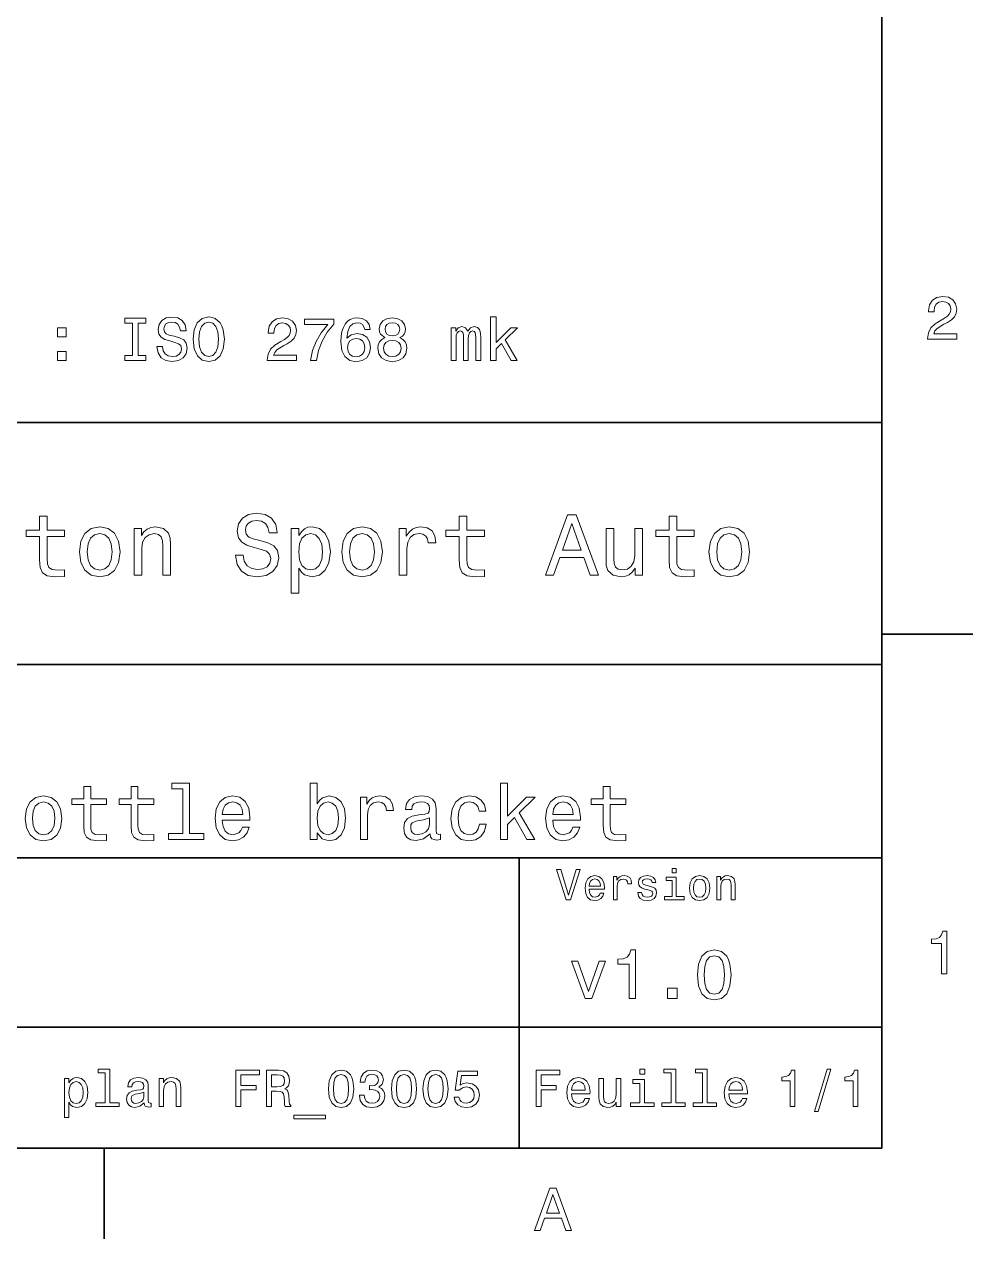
# Model space of a CAD drawing. Extents: x 0 to 297, y 0 to 210.
# Drawn here: x 216.1 to 294.5, y 2.5 to 103 of the extents above; entities that cross this region are included whole.
import ezdxf

# ---------------------------------------------------------------- set-up
doc = ezdxf.new("R2010")
doc.units = 0

msp = doc.modelspace()

# ---------------------------------------------------------------- linework, layer by layer
at = {"color": 7, "lineweight": 35}
for p, q in [((287, 10), (287, 200)), ((97, 70), (287, 70)), ((287, 70), (287, 10)), ((162, 50), (287, 50)), ((162, 34), (287, 34)), ((257, 10), (257, 34)), ((162, 20), (287, 20)), ((10, 10), (287, 10)), ((97, 10), (287, 10))]:
    msp.add_line(p, q, dxfattribs=at)
at = {"color": 7, "lineweight": 35, "ltscale": 0.1875}
for p, q in [((287, 52.5), (294.5, 52.5)), ((222.699997, 10), (222.699997, 2.5))]:
    msp.add_line(p, q, dxfattribs=at)
at = {"color": 7, "lineweight": 13}
for points in [[(290.76947, 76.916786), (293.175079, 76.916786), (293.175079, 77.350502), (291.273773, 77.350502), (291.3797, 77.587532), (291.561249, 77.784218), (292.121033, 78.142288), (292.418579, 78.293587), (292.751434, 78.510445), (292.988464, 78.762604), (293.124634, 79.060158), (293.175079, 79.398056), (293.089355, 79.821686), (292.852325, 80.154541), (292.489197, 80.366356), (292.020172, 80.442001), (291.536041, 80.35627), (291.167877, 80.119232), (290.930847, 79.740997), (290.850159, 79.241714), (290.850159, 79.171112), (291.309082, 79.171112), (291.309082, 79.211456), (291.354462, 79.554398), (291.490631, 79.806557), (291.707489, 79.967941), (291.994965, 80.023415), (292.287476, 79.972984), (292.504333, 79.846901), (292.645538, 79.650215), (292.695984, 79.403099), (292.660675, 79.171112), (292.56485, 78.974426), (292.403473, 78.802956), (292.181549, 78.651657), (291.884003, 78.490273), (291.389771, 78.177589), (291.041779, 77.844742), (290.835022, 77.441284), (290.76947, 76.931915)], [(225.042496, 75.567001), (224.396973, 75.567001), (224.396973, 75.143372), (226.152008, 75.143372), (226.152008, 75.567001), (225.50647, 75.567001), (225.50647, 78.219742), (226.152008, 78.219742), (226.152008, 78.643372), (224.396973, 78.643372), (224.396973, 78.219742), (225.042496, 78.219742)], [(227.513672, 76.298271), (227.054749, 76.298271), (227.155609, 75.763687), (227.407776, 75.370316), (227.796097, 75.133286), (228.320587, 75.047554), (228.840057, 75.128242), (229.228378, 75.350143), (229.475494, 75.698128), (229.566269, 76.157059), (229.490631, 76.570602), (229.278809, 76.837898), (228.935867, 77.014412), (228.476929, 77.145531), (228.083557, 77.241356), (227.826355, 77.352303), (227.680115, 77.513687), (227.634705, 77.765854), (227.680115, 77.992798), (227.811218, 78.164268), (228.012955, 78.280258), (228.290344, 78.320602), (228.572754, 78.270172), (228.794647, 78.134003), (228.940918, 77.907059), (229.011505, 77.599426), (229.470459, 77.599426), (229.470459, 77.609512), (229.389755, 78.083572), (229.152725, 78.4366), (228.779526, 78.658501), (228.275208, 78.734146), (227.82132, 78.658501), (227.468292, 78.446686), (227.241333, 78.118874), (227.160645, 77.695244), (227.226212, 77.317001), (227.417847, 77.059799), (227.720459, 76.888329), (228.134003, 76.757202), (228.542496, 76.641212), (228.850128, 76.530258), (229.036743, 76.368874), (229.102295, 76.106628), (229.041779, 75.83934), (228.885437, 75.637611), (228.648407, 75.511528), (228.340759, 75.471184), (227.997833, 75.526657), (227.73558, 75.688042), (227.569153, 75.950287)], [(230.050415, 76.893372), (230.141205, 76.106628), (230.403442, 75.526657), (230.811951, 75.168587), (231.346527, 75.047554), (231.876068, 75.168587), (232.289612, 75.526657), (232.546814, 76.106628), (232.642639, 76.893372), (232.546814, 77.675072), (232.435867, 77.992798), (232.289612, 78.255043), (231.876068, 78.613113), (231.623901, 78.703888), (231.346527, 78.739197), (230.806915, 78.613113), (230.398407, 78.260086), (230.141205, 77.680115)], [(236.188034, 75.143372), (238.593658, 75.143372), (238.593658, 75.577087), (236.692352, 75.577087), (236.798279, 75.814117), (236.979828, 76.010803), (237.539612, 76.368874), (237.837173, 76.520172), (238.170029, 76.73703), (238.407059, 76.989197), (238.543228, 77.286743), (238.593658, 77.624641), (238.507919, 78.048271), (238.270889, 78.381126), (237.907776, 78.592941), (237.438751, 78.668587), (236.954605, 78.582855), (236.586456, 78.345818), (236.349426, 77.967583), (236.268738, 77.4683), (236.268738, 77.397697), (236.727661, 77.397697), (236.727661, 77.438042), (236.773041, 77.780983), (236.90921, 78.033142), (237.126068, 78.194527), (237.413544, 78.25), (237.706055, 78.19957), (237.922913, 78.073486), (238.064117, 77.876801), (238.114548, 77.629684), (238.079254, 77.397697), (237.983429, 77.201012), (237.822052, 77.029541), (237.600143, 76.878242), (237.302582, 76.716858), (236.80835, 76.404175), (236.460373, 76.071327), (236.253601, 75.66787), (236.188034, 75.158501)], [(239.753601, 75.143372), (240.26297, 75.143372), (240.429398, 75.975502), (240.721893, 76.752159), (241.135437, 77.473343), (241.675079, 78.149132), (241.675079, 78.567726), (239.274506, 78.567726), (239.274506, 78.108788), (241.190918, 78.108788), (240.636169, 77.427956), (240.21759, 76.716858), (239.925079, 75.960373)], [(244.701019, 77.700287), (244.605194, 78.108788), (244.383286, 78.411385), (244.040344, 78.603027), (243.596542, 78.668587), (243.298996, 78.633286), (243.041779, 78.53746), (242.81485, 78.381126), (242.623199, 78.159225), (242.471909, 77.881844), (242.360962, 77.543945), (242.290344, 77.145531), (242.270172, 76.696686), (242.350861, 75.980545), (242.597992, 75.461098), (242.996399, 75.148415), (243.541077, 75.042503), (244.030273, 75.133286), (244.403473, 75.370316), (244.645538, 75.743515), (244.731262, 76.217583), (244.645538, 76.696686), (244.413544, 77.064842), (244.055481, 77.296829), (243.611664, 77.377518), (243.132568, 77.276657), (242.774506, 76.989197), (242.850159, 77.543945), (243.011536, 77.94236), (243.258652, 78.179398), (243.601593, 78.260086), (243.85376, 78.219742), (244.045395, 78.113831), (244.171478, 77.937317), (244.23703, 77.700287)], [(245.901306, 77.029541), (245.644104, 76.888329), (245.46759, 76.691643), (245.356628, 76.444527), (245.321335, 76.146973), (245.402023, 75.698128), (245.634003, 75.350143), (246.012253, 75.128242), (246.526672, 75.042503), (247.036026, 75.128242), (247.414276, 75.350143), (247.646271, 75.698128), (247.731995, 76.146973), (247.69165, 76.444527), (247.585739, 76.691643), (247.404175, 76.888329), (247.152023, 77.029541), (247.35376, 77.150574), (247.494965, 77.317001), (247.580688, 77.51873), (247.610962, 77.765854), (247.530273, 78.123917), (247.318451, 78.411385), (246.97551, 78.597984), (246.526672, 78.668587), (246.072769, 78.597984), (245.729828, 78.411385), (245.51297, 78.123917), (245.437317, 77.765854), (245.46254, 77.51873), (245.548279, 77.317001)], [(254.651306, 75.143372), (255.095123, 75.143372), (255.095123, 76.096542), (255.559082, 76.545387), (256.355927, 75.143372), (256.855194, 75.143372), (255.861694, 76.853027), (256.880432, 77.851585), (256.320618, 77.851585), (255.095123, 76.631126), (255.095123, 78.764412), (254.651306, 78.764412)], [(218.854462, 77.100143), (219.550415, 77.100143), (219.550415, 77.851585), (218.854462, 77.851585)], [(230.534576, 76.893372), (230.590057, 77.503601), (230.75647, 77.952446), (231.013672, 78.224785), (231.346527, 78.320602), (231.674347, 78.224785), (231.931549, 77.947403), (232.097977, 77.498558), (232.158493, 76.893372), (232.097977, 76.283142), (231.931549, 75.834297), (231.674347, 75.561958), (231.346527, 75.471184), (231.013672, 75.561958), (230.75647, 75.834297), (230.590057, 76.278099)], [(245.916443, 77.725502), (245.956787, 77.947403), (246.07782, 78.118874), (246.269455, 78.224785), (246.526672, 78.265129), (246.778824, 78.224785), (246.970459, 78.118874), (247.091507, 77.947403), (247.136902, 77.725502), (247.091507, 77.498558), (246.970459, 77.322044), (246.778824, 77.206055), (246.526672, 77.170746), (246.269455, 77.211098), (246.07782, 77.322044), (245.956787, 77.498558)], [(251.378265, 75.143372), (251.786758, 75.143372), (251.786758, 76.953888), (251.811981, 77.226227), (251.887619, 77.422913), (252.003616, 77.538902), (252.154907, 77.584297), (252.27594, 77.543945), (252.356644, 77.443085), (252.396988, 77.271614), (252.412109, 77.04467), (252.412109, 75.143372), (252.79541, 75.143372), (252.79541, 76.953888), (252.820618, 77.221184), (252.896271, 77.41787), (253.017303, 77.538902), (253.16861, 77.584297), (253.289642, 77.543945), (253.370331, 77.443085), (253.420761, 77.04467), (253.420761, 75.143372), (253.829254, 75.143372), (253.829254, 77.014412), (253.804047, 77.40274), (253.723358, 77.700287), (253.561981, 77.881844), (253.299713, 77.947403), (252.992096, 77.846542), (252.755066, 77.554031), (252.568451, 77.841499), (252.255768, 77.947403), (251.968323, 77.846542), (251.771637, 77.564117), (251.771637, 77.851585), (251.378265, 77.851585)], [(244.242081, 76.21254), (244.1866, 75.894814), (244.045395, 75.65274), (243.818451, 75.491356), (243.536026, 75.440926), (243.23848, 75.491356), (243.011536, 75.647697), (242.86528, 75.889771), (242.819885, 76.207489), (242.870331, 76.520172), (243.011536, 76.757202), (243.24353, 76.908501), (243.556198, 76.963974), (243.828537, 76.908501), (244.045395, 76.762245), (244.1866, 76.525215)], [(245.805481, 76.157059), (245.850861, 76.424355), (245.997131, 76.626083), (246.22406, 76.757202), (246.526672, 76.802597), (246.824219, 76.757202), (247.051163, 76.626083), (247.197418, 76.424355), (247.247849, 76.157059), (247.197418, 75.869598), (247.051163, 75.65274), (246.824219, 75.511528), (246.526672, 75.466141), (246.22406, 75.511528), (245.997131, 75.65274), (245.850861, 75.869598)], [(218.854462, 75.143372), (219.550415, 75.143372), (219.550415, 75.894814), (218.854462, 75.894814)], [(234.20462, 59.030979), (233.548996, 59.030979), (233.693085, 58.267288), (234.053314, 57.70533), (234.608078, 57.366714), (235.357361, 57.244236), (236.099426, 57.359509), (236.654175, 57.67651), (237.007202, 58.17363), (237.136902, 58.82925), (237.028824, 59.420029), (236.726227, 59.801872), (236.236313, 60.054031), (235.580704, 60.241352), (235.018738, 60.378242), (234.651306, 60.536743), (234.442368, 60.767288), (234.377533, 61.127522), (234.442368, 61.451729), (234.629684, 61.696686), (234.917877, 61.862389), (235.314133, 61.920029), (235.71759, 61.84798), (236.034592, 61.653458), (236.24353, 61.32925), (236.344391, 60.889767), (237, 60.889767), (237, 60.904179), (236.884735, 61.581409), (236.546112, 62.085732), (236.01297, 62.402737), (235.292511, 62.510807), (234.644104, 62.402737), (234.139771, 62.100143), (233.815567, 61.631844), (233.700287, 61.026657), (233.793961, 60.486309), (234.067734, 60.118874), (234.5, 59.873917), (235.09079, 59.6866), (235.674362, 59.520893), (236.113831, 59.362389), (236.380402, 59.131844), (236.47406, 58.757202), (236.387619, 58.375359), (236.164276, 58.087173), (235.825653, 57.907059), (235.386169, 57.849422), (234.896255, 57.928673), (234.521622, 58.159222), (234.283875, 58.533859)], [(259.175781, 57.381123), (259.838623, 57.381123), (260.364563, 58.850864), (262.360229, 58.850864), (262.886169, 57.381123), (263.563416, 57.381123), (261.733429, 62.388329), (260.998566, 62.388329)], [(217.353027, 60.579971), (217.353027, 58.64193), (217.396255, 58.015129), (217.597992, 57.582851), (218.001434, 57.330688), (218.685883, 57.244236), (219.43515, 57.280258), (219.43515, 57.827808), (218.887604, 57.78458), (218.390488, 57.842216), (218.123917, 58.022331), (218.008652, 58.324928), (217.98703, 58.75), (217.98703, 60.579971), (219.43515, 60.579971), (219.43515, 61.120316), (217.98703, 61.120316), (217.98703, 62.251438), (217.353027, 62.251438), (217.353027, 61.120316), (216.257935, 61.120316), (216.257935, 60.579971)], [(220.65274, 59.311958), (220.768005, 58.432995), (221.099426, 57.78458), (221.625366, 57.381123), (222.331421, 57.244236), (223.030258, 57.381123), (223.556198, 57.777374), (223.887604, 58.425793), (224.010086, 59.311958), (223.887604, 60.190922), (223.556198, 60.846542), (223.030258, 61.242794), (222.331421, 61.386887), (221.625366, 61.242794), (221.099426, 60.839336), (220.768005, 60.190922)], [(225.177246, 57.381123), (225.811249, 57.381123), (225.811249, 59.614552), (225.876083, 60.12608), (226.085022, 60.500717), (226.409225, 60.731266), (226.841507, 60.817722), (227.187317, 60.745674), (227.403458, 60.551151), (227.511536, 60.226944), (227.547546, 59.794666), (227.547546, 57.381123), (228.181564, 57.381123), (228.181564, 59.924351), (228.15274, 60.435879), (228.023056, 60.86095), (227.597992, 61.25), (226.935165, 61.386887), (226.567719, 61.336452), (226.257935, 61.199566), (225.991364, 60.969017), (225.782425, 60.659222), (225.782425, 61.25), (225.177246, 61.25)], [(238.786743, 60.652016), (238.786743, 61.25), (238.15274, 61.25), (238.15274, 55.882565), (238.786743, 55.882565), (238.786743, 57.971901), (239.010101, 57.633286), (239.262253, 57.409943), (239.896271, 57.244236), (240.50145, 57.381123), (240.976959, 57.791786), (241.286743, 58.440201), (241.402023, 59.319164), (241.286743, 60.190922), (240.976959, 60.839336), (240.50145, 61.242794), (239.896271, 61.386887), (239.550446, 61.343658), (239.255051, 61.206772), (239.002899, 60.976223)], [(242.338623, 59.311958), (242.453888, 58.432995), (242.785309, 57.78458), (243.311249, 57.381123), (244.017303, 57.244236), (244.716141, 57.381123), (245.242081, 57.777374), (245.573486, 58.425793), (245.695969, 59.311958), (245.573486, 60.190922), (245.242081, 60.846542), (244.716141, 61.242794), (244.017303, 61.386887), (243.311249, 61.242794), (242.785309, 60.839336), (242.453888, 60.190922)], [(247.100861, 57.381123), (247.734863, 57.381123), (247.734863, 59.592937), (247.799713, 60.12608), (247.994232, 60.507923), (248.311249, 60.738472), (248.736313, 60.817722), (249.053314, 60.767288), (249.291077, 60.623199), (249.435165, 60.378242), (249.485596, 60.046829), (250.126801, 60.046829), (250.040344, 60.630402), (249.802597, 61.048271), (249.406342, 61.30043), (248.865997, 61.386887), (248.498566, 61.32925), (248.181549, 61.185158), (247.900574, 60.940201), (247.677246, 60.608788), (247.677246, 61.25), (247.100861, 61.25)], [(252.05043, 60.579971), (252.05043, 58.64193), (252.093658, 58.015129), (252.29538, 57.582851), (252.698853, 57.330688), (253.383286, 57.244236), (254.132568, 57.280258), (254.132568, 57.827808), (253.585022, 57.78458), (253.087891, 57.842216), (252.82132, 58.022331), (252.706055, 58.324928), (252.684448, 58.75), (252.684448, 60.579971), (254.132568, 60.579971), (254.132568, 61.120316), (252.684448, 61.120316), (252.684448, 62.251438), (252.05043, 62.251438), (252.05043, 61.120316), (250.955322, 61.120316), (250.955322, 60.579971)], [(260.595093, 59.463257), (261.365997, 61.667866), (262.136902, 59.463257)], [(269.399109, 60.579971), (269.399109, 58.64193), (269.442352, 58.015129), (269.644073, 57.582851), (270.047546, 57.330688), (270.731995, 57.244236), (271.481262, 57.280258), (271.481262, 57.827808), (270.933716, 57.78458), (270.436584, 57.842216), (270.170013, 58.022331), (270.054749, 58.324928), (270.033142, 58.75), (270.033142, 60.579971), (271.481262, 60.579971), (271.481262, 61.120316), (270.033142, 61.120316), (270.033142, 62.251438), (269.399109, 62.251438), (269.399109, 61.120316), (268.304016, 61.120316), (268.304016, 60.579971)], [(272.698853, 59.311958), (272.814117, 58.432995), (273.145508, 57.78458), (273.671448, 57.381123), (274.377502, 57.244236), (275.076355, 57.381123), (275.602295, 57.777374), (275.933716, 58.425793), (276.056183, 59.311958), (275.933716, 60.190922), (275.602295, 60.846542), (275.076355, 61.242794), (274.377502, 61.386887), (273.671448, 61.242794), (273.145508, 60.839336), (272.814117, 60.190922)], [(221.301147, 59.319164), (221.365997, 59.967579), (221.567719, 60.435879), (221.891937, 60.72406), (222.331421, 60.824928), (222.763687, 60.72406), (223.087891, 60.443081), (223.289627, 59.967579), (223.361679, 59.319164), (223.289627, 58.663544), (223.087891, 58.188038), (222.763687, 57.899853), (222.331421, 57.806194), (221.891937, 57.899853), (221.567719, 58.188038), (221.365997, 58.663544)], [(239.788193, 57.8134), (239.363129, 57.907059), (239.053314, 58.195244), (238.858795, 58.663544), (238.793945, 59.319164), (238.858795, 59.967579), (239.053314, 60.435879), (239.363129, 60.716858), (239.788193, 60.817722), (240.177246, 60.716858), (240.48703, 60.428673), (240.681564, 59.960373), (240.753601, 59.319164), (240.681564, 58.67075), (240.48703, 58.195244), (240.177246, 57.907059)], [(242.98703, 59.319164), (243.05188, 59.967579), (243.253601, 60.435879), (243.57782, 60.72406), (244.017303, 60.824928), (244.449585, 60.72406), (244.773773, 60.443081), (244.97551, 59.967579), (245.047546, 59.319164), (244.97551, 58.663544), (244.773773, 58.188038), (244.449585, 57.899853), (244.017303, 57.806194), (243.57782, 57.899853), (243.253601, 58.188038), (243.05188, 58.663544)], [(267.194519, 61.25), (266.560516, 61.25), (266.560516, 59.016571), (266.488464, 58.497837), (266.279541, 58.123196), (265.955322, 57.892651), (265.530243, 57.820602), (265.19165, 57.878242), (264.975494, 58.051151), (264.853027, 58.346542), (264.824219, 58.764408), (264.824219, 61.25), (264.190186, 61.25), (264.190186, 58.706772), (264.211792, 58.195244), (264.348694, 57.770172), (264.766571, 57.381123), (265.436584, 57.244236), (265.796814, 57.294666), (266.106628, 57.424351), (266.373199, 57.647694), (266.589325, 57.971901), (266.589325, 57.381123), (267.194519, 57.381123)], [(273.34726, 59.319164), (273.412109, 59.967579), (273.613831, 60.435879), (273.938019, 60.72406), (274.377502, 60.824928), (274.809784, 60.72406), (275.134003, 60.443081), (275.335724, 59.967579), (275.407776, 59.319164), (275.335724, 58.663544), (275.134003, 58.188038), (274.809784, 57.899853), (274.377502, 57.806194), (273.938019, 57.899853), (273.613831, 58.188038), (273.412109, 58.663544)], [(229.195953, 39.706051), (229.195953, 36.010086), (228.022339, 36.010086), (228.022339, 35.530258), (230.933716, 35.530258), (230.933716, 36.010086), (229.766571, 36.010086), (229.766571, 40.185879), (228.301147, 40.185879), (228.301147, 39.706051)], [(240.309784, 36.068443), (240.731262, 35.569164), (241.30835, 35.407059), (241.853027, 35.530258), (242.28746, 35.899857), (242.559784, 36.489914), (242.663544, 37.274494), (242.559784, 38.059078), (242.280975, 38.642651), (241.853027, 39.005764), (241.30835, 39.135445), (240.737747, 38.966858), (240.504318, 38.759365), (240.309784, 38.480545), (240.309784, 40.185879), (239.739197, 40.185879), (239.739197, 35.530258), (240.309784, 35.530258)], [(255.463257, 35.530258), (256.033875, 35.530258), (256.033875, 36.755764), (256.630402, 37.332851), (257.654907, 35.530258), (258.296814, 35.530258), (257.01944, 37.728386), (258.329254, 39.012245), (257.609497, 39.012245), (256.033875, 37.443081), (256.033875, 40.185879), (255.463257, 40.185879)], [(221.019455, 38.409222), (221.019455, 36.664986), (221.05835, 36.100864), (221.239914, 35.711815), (221.603027, 35.484871), (222.219025, 35.407059), (222.893372, 35.43948), (222.893372, 35.932274), (222.400574, 35.893372), (221.953171, 35.945244), (221.713257, 36.107349), (221.609512, 36.379681), (221.590057, 36.762245), (221.590057, 38.409222), (222.893372, 38.409222), (222.893372, 38.895531), (221.590057, 38.895531), (221.590057, 39.913544), (221.019455, 39.913544), (221.019455, 38.895531), (220.033859, 38.895531), (220.033859, 38.409222)], [(224.922913, 38.409222), (224.922913, 36.664986), (224.961807, 36.100864), (225.143372, 35.711815), (225.506485, 35.484871), (226.122467, 35.407059), (226.796829, 35.43948), (226.796829, 35.932274), (226.304031, 35.893372), (225.856628, 35.945244), (225.616714, 36.107349), (225.51297, 36.379681), (225.493515, 36.762245), (225.493515, 38.409222), (226.796829, 38.409222), (226.796829, 38.895531), (225.493515, 38.895531), (225.493515, 39.913544), (224.922913, 39.913544), (224.922913, 38.895531), (223.937317, 38.895531), (223.937317, 38.409222)], [(263.957489, 38.409222), (263.957489, 36.664986), (263.996399, 36.100864), (264.177948, 35.711815), (264.541077, 35.484871), (265.157043, 35.407059), (265.831421, 35.43948), (265.831421, 35.932274), (265.338623, 35.893372), (264.891205, 35.945244), (264.651306, 36.107349), (264.547546, 36.379681), (264.528076, 36.762245), (264.528076, 38.409222), (265.831421, 38.409222), (265.831421, 38.895531), (264.528076, 38.895531), (264.528076, 39.913544), (263.957489, 39.913544), (263.957489, 38.895531), (262.971893, 38.895531), (262.971893, 38.409222)], [(216.182281, 37.268009), (216.286026, 36.476944), (216.58429, 35.893372), (217.057632, 35.530258), (217.693085, 35.407059), (218.322052, 35.530258), (218.79538, 35.886887), (219.093658, 36.470459), (219.203888, 37.268009), (219.093658, 38.059078), (218.79538, 38.649136), (218.322052, 39.005764), (217.693085, 39.135445), (217.057632, 39.005764), (216.58429, 38.642651), (216.286026, 38.059078)], [(216.765839, 37.274494), (216.824203, 37.858067), (217.005768, 38.279537), (217.297546, 38.538902), (217.693085, 38.629681), (218.082123, 38.538902), (218.373917, 38.286022), (218.555481, 37.858067), (218.620316, 37.274494), (218.555481, 36.684437), (218.373917, 36.256481), (218.082123, 35.997116), (217.693085, 35.912823), (217.297546, 35.997116), (217.005768, 36.256481), (216.824203, 36.684437)], [(232.463974, 37.105907), (234.746399, 37.105907), (234.752869, 37.371758), (234.649139, 38.117435), (234.363831, 38.675072), (233.909943, 39.012245), (233.306915, 39.135445), (232.716858, 39.005764), (232.26297, 38.642651), (231.971176, 38.052593), (231.867432, 37.274494), (231.964691, 36.476944), (232.256485, 35.893372), (232.703888, 35.530258), (233.28746, 35.407059), (233.793228, 35.491352), (234.208206, 35.711815), (234.51297, 36.061958), (234.688034, 36.528816), (234.123917, 36.528816), (234.007202, 36.269451), (233.838608, 36.074928), (233.35878, 35.919308), (232.989197, 35.990631), (232.710373, 36.217579), (232.528809, 36.587173), (232.463974, 37.086452)], [(232.463974, 37.585735), (232.535294, 38.033138), (232.710373, 38.363831), (232.976227, 38.564842), (233.326355, 38.636166), (233.670029, 38.564842), (233.935883, 38.363831), (234.097977, 38.033138), (234.156342, 37.585735)], [(242.079956, 37.274494), (242.015121, 36.690922), (241.840057, 36.262966), (241.561234, 36.003601), (241.21109, 35.919308), (240.828522, 36.003601), (240.549713, 36.262966), (240.374634, 36.684437), (240.316284, 37.274494), (240.374634, 37.858067), (240.549713, 38.279537), (240.828522, 38.532421), (241.21109, 38.623199), (241.561234, 38.532421), (241.840057, 38.273052), (242.015121, 37.851585)], [(243.889038, 35.530258), (244.459656, 35.530258), (244.459656, 37.520893), (244.518005, 38.000721), (244.693085, 38.344379), (244.978378, 38.551872), (245.360947, 38.623199), (245.64624, 38.577808), (245.860229, 38.448124), (245.989899, 38.227665), (246.035294, 37.929394), (246.612381, 37.929394), (246.534576, 38.454609), (246.320602, 38.830692), (245.963974, 39.057636), (245.477661, 39.135445), (245.146973, 39.083572), (244.861664, 38.953888), (244.60878, 38.733429), (244.407776, 38.435158), (244.407776, 39.012245), (243.889038, 39.012245)], [(249.646973, 35.98415), (249.646973, 35.964695), (249.679382, 35.744236), (249.776642, 35.588615), (250.18515, 35.465416), (250.502869, 35.517288), (250.502869, 35.958214), (250.366699, 35.938759), (250.18515, 36.023052), (250.15274, 36.282421), (250.15274, 38.085014), (250.074921, 38.545387), (249.847977, 38.869595), (249.452454, 39.064121), (248.894806, 39.135445), (248.350128, 39.057636), (247.94812, 38.837173), (247.695236, 38.493515), (247.610947, 38.039623), (247.610947, 38.000721), (248.123199, 38.000721), (248.168579, 38.273052), (248.311234, 38.467579), (248.544662, 38.584293), (248.875351, 38.629681), (249.193085, 38.59726), (249.420013, 38.5), (249.556183, 38.331409), (249.601578, 38.09798), (249.575638, 37.825645), (249.471893, 37.68948), (249.212524, 37.624638), (248.726227, 37.572765), (248.168579, 37.456051), (247.773041, 37.248558), (247.539612, 36.924351), (247.468292, 36.444523), (247.533142, 36.016571), (247.734146, 35.698845), (248.05835, 35.497837), (248.505753, 35.426514), (249.10878, 35.562679)], [(253.699554, 37.858067), (254.263687, 37.858067), (254.146973, 38.376801), (253.868149, 38.785301), (253.433716, 39.038185), (252.869598, 39.135445), (252.247116, 39.005764), (251.773773, 38.642651), (251.475494, 38.052593), (251.371765, 37.261528), (251.469025, 36.476944), (251.760803, 35.893372), (252.221176, 35.530258), (252.850143, 35.407059), (253.407776, 35.504322), (253.842224, 35.776657), (254.140488, 36.204609), (254.270172, 36.775215), (253.725494, 36.775215), (253.628235, 36.412102), (253.446686, 36.139767), (253.187317, 35.97118), (252.869598, 35.919308), (252.47406, 36.003601), (252.188751, 36.262966), (252.013687, 36.684437), (251.955322, 37.280979), (252.013687, 37.864552), (252.195251, 38.286022), (252.48703, 38.545387), (252.869598, 38.636166), (253.206772, 38.577808), (253.459656, 38.428673), (253.628235, 38.182274)], [(259.788177, 37.105907), (262.070618, 37.105907), (262.077087, 37.371758), (261.973328, 38.117435), (261.688049, 38.675072), (261.234131, 39.012245), (260.631104, 39.135445), (260.041077, 39.005764), (259.587158, 38.642651), (259.29538, 38.052593), (259.19165, 37.274494), (259.28891, 36.476944), (259.580688, 35.893372), (260.028076, 35.530258), (260.611664, 35.407059), (261.117432, 35.491352), (261.53241, 35.711815), (261.837158, 36.061958), (262.012238, 36.528816), (261.44812, 36.528816), (261.331421, 36.269451), (261.162811, 36.074928), (260.682983, 35.919308), (260.313385, 35.990631), (260.034576, 36.217579), (259.853027, 36.587173), (259.788177, 37.086452)], [(259.788177, 37.585735), (259.859497, 38.033138), (260.034576, 38.363831), (260.300415, 38.564842), (260.650574, 38.636166), (260.994232, 38.564842), (261.260071, 38.363831), (261.42218, 38.033138), (261.48053, 37.585735)], [(249.582123, 36.749279), (249.504318, 36.412102), (249.296814, 36.152737), (248.98558, 35.98415), (248.603027, 35.925793), (248.356628, 35.958214), (248.181549, 36.061958), (248.07132, 36.243515), (248.038895, 36.496395), (248.064835, 36.723343), (248.168579, 36.885445), (248.583557, 37.067001), (249.10878, 37.14481), (249.582123, 37.30043)], [(261.71109, 33.03458), (261.08429, 30.905619), (260.439484, 33.03458), (260.09726, 33.03458), (260.904175, 30.530979), (261.264404, 30.530979), (262.053314, 33.03458)], [(262.784576, 31.40634), (264.052582, 31.40634), (264.056183, 31.554033), (263.998566, 31.9683), (263.840057, 32.278099), (263.587891, 32.465416), (263.252869, 32.533859), (262.925079, 32.461815), (262.672913, 32.260086), (262.510803, 31.932276), (262.453156, 31.5), (262.507202, 31.056915), (262.669312, 30.732708), (262.917877, 30.530979), (263.242065, 30.462536), (263.523041, 30.509365), (263.753601, 30.631844), (263.922913, 30.826368), (264.020172, 31.085733), (263.706787, 31.085733), (263.641937, 30.941643), (263.548279, 30.833572), (263.281708, 30.747118), (263.076355, 30.786743), (262.921478, 30.912823), (262.820618, 31.118155), (262.784576, 31.395533)], [(262.784576, 31.672911), (262.824219, 31.921469), (262.921478, 32.105186), (263.069153, 32.216858), (263.263702, 32.256485), (263.45462, 32.216858), (263.602295, 32.105186), (263.692352, 31.921469), (263.724792, 31.672911)], [(264.794678, 30.530979), (265.111664, 30.530979), (265.111664, 31.636887), (265.144104, 31.903458), (265.241364, 32.094379), (265.399841, 32.209652), (265.612396, 32.249279), (265.770905, 32.224064), (265.889771, 32.152016), (265.961823, 32.029537), (265.98703, 31.863832), (266.307648, 31.863832), (266.264404, 32.155621), (266.145538, 32.364552), (265.947418, 32.490635), (265.677246, 32.533859), (265.49353, 32.505043), (265.335022, 32.432995), (265.194519, 32.310516), (265.082855, 32.144814), (265.082855, 32.465416), (264.794678, 32.465416)], [(267.791779, 31.658501), (267.485596, 31.730547), (267.258636, 31.8134), (267.182983, 31.982708), (267.20462, 32.101585), (267.280273, 32.188038), (267.40274, 32.242073), (267.579254, 32.263687), (267.748566, 32.242073), (267.881836, 32.177231), (267.968292, 32.079971), (268.004333, 31.950287), (268.314117, 31.950287), (268.314117, 31.957493), (268.260101, 32.191643), (268.112396, 32.375359), (267.881836, 32.490635), (267.579254, 32.533859), (267.273041, 32.490635), (267.049713, 32.371758), (266.90921, 32.195244), (266.865997, 31.971901), (266.898407, 31.755764), (266.999268, 31.604465), (267.164978, 31.496397), (267.406342, 31.420748), (267.759369, 31.334293), (267.975494, 31.244236), (268.033142, 31.17219), (268.054749, 31.064121), (268.022339, 30.930836), (267.935883, 30.829971), (267.79538, 30.765129), (267.608063, 30.743515), (267.409943, 30.765129), (267.265839, 30.840778), (267.168579, 30.963255), (267.128967, 31.132565), (266.822754, 31.132565), (266.873199, 30.844379), (267.020905, 30.635447), (267.255035, 30.509365), (267.579254, 30.462536), (267.917877, 30.509365), (268.166412, 30.635447), (268.317719, 30.837175), (268.371765, 31.100143), (268.332123, 31.327089), (268.220459, 31.481987), (268.036743, 31.582851)], [(269.981995, 30.79755), (269.981995, 32.400574), (269.167877, 32.400574), (269.167877, 32.130402), (269.664978, 32.130402), (269.664978, 30.79755), (269.016571, 30.79755), (269.016571, 30.530979), (270.637604, 30.530979), (270.637604, 30.79755)], [(269.992798, 33.117435), (269.657776, 33.117435), (269.657776, 32.757202), (269.992798, 32.757202)], [(271.087891, 31.496397), (271.145538, 31.056915), (271.311249, 30.732708), (271.574219, 30.530979), (271.927246, 30.462536), (272.276672, 30.530979), (272.539612, 30.729107), (272.705322, 31.053314), (272.766571, 31.496397), (272.705322, 31.935879), (272.539612, 32.263687), (272.276672, 32.461815), (271.927246, 32.533859), (271.574219, 32.461815), (271.311249, 32.260086), (271.145538, 31.935879)], [(271.412109, 31.5), (271.444519, 31.824207), (271.54538, 32.058357), (271.707489, 32.20245), (271.927246, 32.25288), (272.143372, 32.20245), (272.305481, 32.061958), (272.406342, 31.824207), (272.442352, 31.5), (272.406342, 31.17219), (272.305481, 30.934437), (272.143372, 30.790344), (271.927246, 30.743515), (271.707489, 30.790344), (271.54538, 30.934437), (271.444519, 31.17219)], [(273.350159, 30.530979), (273.667145, 30.530979), (273.667145, 31.647694), (273.699554, 31.903458), (273.804047, 32.090778), (273.966125, 32.206051), (274.182281, 32.249279), (274.355194, 32.213257), (274.463257, 32.115993), (274.517303, 31.95389), (274.535309, 31.737751), (274.535309, 30.530979), (274.852295, 30.530979), (274.852295, 31.802593), (274.837891, 32.058357), (274.773041, 32.270893), (274.560516, 32.465416), (274.229095, 32.533859), (274.04538, 32.508644), (273.890503, 32.440201), (273.757202, 32.324928), (273.65274, 32.170029), (273.65274, 32.465416), (273.350159, 32.465416)], [(291.909241, 24.416786), (292.368164, 24.416786), (292.368164, 27.942001), (292.025208, 27.942001), (291.934448, 27.634365), (291.752899, 27.427593), (291.475525, 27.306557), (291.092224, 27.266211), (291.092224, 26.90814), (291.909241, 26.90814)], [(266.100861, 22.360231), (266.625366, 22.360231), (266.625366, 26.38905), (266.233429, 26.38905), (266.129669, 26.037464), (265.92218, 25.801153), (265.605194, 25.662825), (265.167145, 25.616714), (265.167145, 25.207493), (266.100861, 25.207493)], [(271.755035, 24.314121), (271.841492, 23.409224), (272.112396, 22.763689), (272.544678, 22.371759), (273.144104, 22.244957), (273.737762, 22.371759), (274.170044, 22.763689), (274.43515, 23.409224), (274.527374, 24.314121), (274.43515, 25.213257), (274.325653, 25.570606), (274.170044, 25.864553), (273.737762, 26.256485), (273.144104, 26.38905), (272.544678, 26.256485), (272.112396, 25.858791), (271.841492, 25.213257)], [(262.469727, 22.360231), (263.005768, 22.360231), (264.135437, 25.455332), (263.610962, 25.455332), (262.740631, 22.959656), (261.853027, 25.455332), (261.322754, 25.455332)], [(272.30835, 24.314121), (272.354462, 25.011528), (272.498566, 25.51297), (272.757935, 25.806917), (273.144104, 25.910664), (273.524506, 25.806917), (273.783875, 25.51297), (273.927948, 25.011528), (273.97406, 24.314121), (273.927948, 23.610952), (273.783875, 23.10951), (273.524506, 22.815563), (273.144104, 22.717581), (272.757935, 22.815563), (272.498566, 23.10951), (272.354462, 23.610952)], [(269.276672, 22.360231), (270.072052, 22.360231), (270.072052, 23.219021), (269.276672, 23.219021)], [(222.788193, 16.212536), (222.788193, 13.748559), (222.005768, 13.748559), (222.005768, 13.428675), (223.946686, 13.428675), (223.946686, 13.748559), (223.168594, 13.748559), (223.168594, 16.532421), (222.19165, 16.532421), (222.19165, 16.212536)], [(233.596527, 13.428675), (233.99855, 13.428675), (233.99855, 14.807637), (235.260803, 14.807637), (235.260803, 15.166427), (233.99855, 15.166427), (233.99855, 16.065563), (235.55043, 16.065563), (235.55043, 16.428675), (233.596527, 16.428675)], [(236.121033, 13.428675), (236.523041, 13.428675), (236.523041, 14.695246), (236.933716, 14.695246), (237.236298, 14.682277), (237.426514, 14.621758), (237.530258, 14.479107), (237.573486, 14.224064), (237.595093, 13.835014), (237.621033, 13.579971), (237.672897, 13.428675), (238.126801, 13.428675), (238.126801, 13.510807), (238.027374, 13.631845), (237.992783, 13.856628), (237.962524, 14.340778), (237.889038, 14.699568), (237.789612, 14.81196), (237.634003, 14.894093), (237.806915, 15.002162), (237.927948, 15.153459), (238.005753, 15.34366), (238.031693, 15.572767), (237.971176, 15.93588), (237.798264, 16.208214), (237.512955, 16.372478), (237.123917, 16.428675), (236.121033, 16.428675)], [(241.247833, 14.894093), (241.312668, 14.215418), (241.515839, 13.731268), (241.840057, 13.43732), (242.289612, 13.342219), (242.734863, 13.43732), (243.059067, 13.731268), (243.257919, 14.215418), (243.327087, 14.894093), (243.257919, 15.568444), (243.175781, 15.836456), (243.059067, 16.056917), (242.734863, 16.350864), (242.289612, 16.450289), (241.840057, 16.350864), (241.515839, 16.052593), (241.312668, 15.568444)], [(241.662811, 14.894093), (241.697403, 15.417148), (241.805466, 15.793228), (242, 16.013689), (242.289612, 16.091499), (242.574921, 16.013689), (242.76944, 15.793228), (242.877518, 15.417148), (242.912094, 14.894093), (242.877518, 14.366715), (242.76944, 13.990634), (242.574921, 13.770173), (242.289612, 13.696686), (242, 13.770173), (241.805466, 13.990634), (241.697403, 14.366715)], [(243.802582, 14.371037), (243.802582, 14.340778), (243.87175, 13.925793), (244.074921, 13.614553), (244.394806, 13.415707), (244.818436, 13.342219), (245.268005, 13.415707), (245.605179, 13.605908), (245.82132, 13.908502), (245.899124, 14.297551), (245.864548, 14.552594), (245.76944, 14.760087), (245.613831, 14.92003), (245.406342, 15.036744), (245.687317, 15.270173), (245.786743, 15.641932), (245.721893, 15.979107), (245.536011, 16.23415), (245.233429, 16.394093), (244.818436, 16.450289), (244.429382, 16.381124), (244.131119, 16.190922), (243.9366, 15.888329), (243.87175, 15.486312), (243.87175, 15.456053), (244.25647, 15.456053), (244.291061, 15.73271), (244.403458, 15.931557), (244.585007, 16.052593), (244.840057, 16.095821), (245.064835, 16.061239), (245.229095, 15.970462), (245.328522, 15.823487), (245.367432, 15.62464), (245.328522, 15.412825), (245.224777, 15.270173), (245.043228, 15.183718), (244.796829, 15.157782), (244.628235, 15.162104), (244.628235, 14.820605), (244.840057, 14.829251), (245.112381, 14.790346), (245.315552, 14.6866), (245.4366, 14.518012), (245.479828, 14.297551), (245.432266, 14.04683), (245.306915, 13.860951), (245.108063, 13.744237), (244.844376, 13.705332), (244.572037, 13.748559), (244.373199, 13.878242), (244.247833, 14.085735), (244.200287, 14.371037)], [(246.452438, 14.894093), (246.517288, 14.215418), (246.720459, 13.731268), (247.044662, 13.43732), (247.494232, 13.342219), (247.939468, 13.43732), (248.263687, 13.731268), (248.462524, 14.215418), (248.531693, 14.894093), (248.462524, 15.568444), (248.380402, 15.836456), (248.263687, 16.056917), (247.939468, 16.350864), (247.494232, 16.450289), (247.044662, 16.350864), (246.720459, 16.052593), (246.517288, 15.568444)], [(246.867432, 14.894093), (246.902008, 15.417148), (247.010086, 15.793228), (247.204605, 16.013689), (247.494232, 16.091499), (247.779526, 16.013689), (247.97406, 15.793228), (248.082123, 15.417148), (248.116714, 14.894093), (248.082123, 14.366715), (247.97406, 13.990634), (247.779526, 13.770173), (247.494232, 13.696686), (247.204605, 13.770173), (247.010086, 13.990634), (246.902008, 14.366715)], [(249.054749, 14.894093), (249.119583, 14.215418), (249.322754, 13.731268), (249.646973, 13.43732), (250.096527, 13.342219), (250.541779, 13.43732), (250.865982, 13.731268), (251.064835, 14.215418), (251.134003, 14.894093), (251.064835, 15.568444), (250.982697, 15.836456), (250.865982, 16.056917), (250.541779, 16.350864), (250.096527, 16.450289), (249.646973, 16.350864), (249.322754, 16.052593), (249.119583, 15.568444)], [(249.469727, 14.894093), (249.504318, 15.417148), (249.612381, 15.793228), (249.806915, 16.013689), (250.096527, 16.091499), (250.381836, 16.013689), (250.576355, 15.793228), (250.684433, 15.417148), (250.719009, 14.894093), (250.684433, 14.366715), (250.576355, 13.990634), (250.381836, 13.770173), (250.096527, 13.696686), (249.806915, 13.770173), (249.612381, 13.990634), (249.504318, 14.366715)], [(251.626801, 14.211096), (251.721893, 13.856628), (251.933716, 13.579971), (252.244949, 13.407061), (252.642639, 13.342219), (253.079239, 13.42003), (253.420746, 13.631845), (253.636887, 13.969021), (253.719009, 14.401298), (253.645523, 14.803314), (253.438034, 15.118876), (253.113831, 15.322046), (252.694519, 15.395534), (252.370316, 15.34366), (252.119598, 15.201009), (252.240631, 16.009367), (253.554749, 16.009367), (253.554749, 16.363834), (251.951004, 16.363834), (251.713257, 14.773055), (252.059067, 14.773055), (252.309784, 14.976225), (252.629669, 15.049712), (252.906342, 15.002162), (253.118149, 14.863833), (253.252151, 14.652018), (253.299713, 14.379683), (253.252151, 14.107349), (253.113831, 13.895534), (252.902008, 13.761528), (252.629669, 13.713977), (252.400574, 13.744237), (252.223343, 13.84366), (252.093658, 13.99928), (252.028809, 14.211096)], [(258.414978, 13.428675), (258.817017, 13.428675), (258.817017, 14.807637), (260.079254, 14.807637), (260.079254, 15.166427), (258.817017, 15.166427), (258.817017, 16.065563), (260.368866, 16.065563), (260.368866, 16.428675), (258.414978, 16.428675)], [(267.389038, 16.532421), (266.98703, 16.532421), (266.98703, 16.100145), (267.389038, 16.100145)], [(269.572052, 16.212536), (269.572052, 13.748559), (268.789612, 13.748559), (268.789612, 13.428675), (270.73056, 13.428675), (270.73056, 13.748559), (269.952454, 13.748559), (269.952454, 16.532421), (268.975494, 16.532421), (268.975494, 16.212536)], [(272.174347, 16.212536), (272.174347, 13.748559), (271.391937, 13.748559), (271.391937, 13.428675), (273.332855, 13.428675), (273.332855, 13.748559), (272.554749, 13.748559), (272.554749, 16.532421), (271.57782, 16.532421), (271.57782, 16.212536)], [(279.416443, 13.428675), (279.809814, 13.428675), (279.809814, 16.450289), (279.515839, 16.450289), (279.438049, 16.1866), (279.28241, 16.009367), (279.044678, 15.905621), (278.716125, 15.871038), (278.716125, 15.564121), (279.416443, 15.564121)], [(281.42218, 13.026657), (281.720459, 13.026657), (282.766571, 16.510807), (282.463989, 16.510807)], [(284.621033, 13.428675), (285.014404, 13.428675), (285.014404, 16.450289), (284.720459, 16.450289), (284.642639, 16.1866), (284.48703, 16.009367), (284.249268, 15.905621), (283.920746, 15.871038), (283.920746, 15.564121), (284.621033, 15.564121)], [(219.788193, 15.391211), (219.788193, 15.75), (219.407776, 15.75), (219.407776, 12.529539), (219.788193, 12.529539), (219.788193, 13.783141), (219.922195, 13.579971), (220.073486, 13.445966), (220.453888, 13.346542), (220.817001, 13.428675), (221.10231, 13.675073), (221.288193, 14.064121), (221.357346, 14.591499), (221.288193, 15.114553), (221.10231, 15.503603), (220.817001, 15.745678), (220.453888, 15.832133), (220.246399, 15.806196), (220.069168, 15.724064), (219.917877, 15.585735)], [(220.389053, 13.688041), (220.134003, 13.744237), (219.948135, 13.917148), (219.831421, 14.198127), (219.792511, 14.591499), (219.831421, 14.980548), (219.948135, 15.261528), (220.134003, 15.430116), (220.389053, 15.490635), (220.622482, 15.430116), (220.808365, 15.257205), (220.925079, 14.976225), (220.968307, 14.591499), (220.925079, 14.20245), (220.808365, 13.917148), (220.622482, 13.744237)], [(226.01297, 13.731268), (226.01297, 13.7183), (226.034592, 13.571326), (226.099426, 13.46758), (226.371765, 13.385448), (226.583588, 13.42003), (226.583588, 13.713977), (226.492798, 13.701009), (226.371765, 13.757205), (226.350159, 13.930116), (226.350159, 15.131845), (226.298279, 15.438761), (226.146973, 15.6549), (225.883286, 15.784582), (225.511536, 15.832133), (225.148422, 15.78026), (224.880402, 15.633286), (224.711823, 15.404179), (224.655624, 15.101585), (224.655624, 15.075649), (224.997131, 15.075649), (225.027374, 15.257205), (225.122482, 15.386889), (225.278107, 15.464698), (225.498566, 15.494957), (225.710388, 15.473343), (225.861679, 15.408502), (225.952454, 15.29611), (225.982712, 15.140491), (225.965424, 14.958934), (225.896255, 14.868156), (225.723343, 14.824928), (225.399139, 14.790346), (225.027374, 14.712537), (224.763687, 14.574208), (224.608078, 14.358069), (224.560516, 14.038185), (224.60376, 13.752882), (224.737762, 13.541066), (224.953888, 13.407061), (225.252167, 13.35951), (225.654175, 13.450289)], [(227.236313, 13.428675), (227.616714, 13.428675), (227.616714, 14.768732), (227.655624, 15.075649), (227.780975, 15.300432), (227.97551, 15.438761), (228.234879, 15.490635), (228.442368, 15.447407), (228.572052, 15.330692), (228.636887, 15.136168), (228.658508, 14.876801), (228.658508, 13.428675), (229.03891, 13.428675), (229.03891, 14.954612), (229.021622, 15.261528), (228.943817, 15.516571), (228.688766, 15.75), (228.291077, 15.832133), (228.070618, 15.801874), (227.884735, 15.719741), (227.724792, 15.581412), (227.599426, 15.395534), (227.599426, 15.75), (227.236313, 15.75)], [(237.01152, 16.061239), (237.275208, 16.035303), (237.46109, 15.953171), (237.577805, 15.801874), (237.616714, 15.564121), (237.573486, 15.313401), (237.456772, 15.162104), (237.257919, 15.084294), (236.98558, 15.06268), (236.523041, 15.06268), (236.523041, 16.061239)], [(261.341492, 14.479107), (262.863098, 14.479107), (262.867432, 14.656341), (262.798279, 15.153459), (262.608063, 15.525217), (262.305481, 15.75), (261.903473, 15.832133), (261.510101, 15.745678), (261.207489, 15.503603), (261.01297, 15.110231), (260.943817, 14.591499), (261.008636, 14.059798), (261.203156, 13.67075), (261.501434, 13.428675), (261.890503, 13.346542), (262.227661, 13.402739), (262.504333, 13.549712), (262.707489, 13.783141), (262.824219, 14.09438), (262.44812, 14.09438), (262.370331, 13.92147), (262.257935, 13.791787), (261.938049, 13.688041), (261.69165, 13.735591), (261.505768, 13.886888), (261.384735, 14.133286), (261.341492, 14.466139)], [(261.341492, 14.798992), (261.389038, 15.097262), (261.505768, 15.317724), (261.682983, 15.45173), (261.916412, 15.49928), (262.145538, 15.45173), (262.322754, 15.317724), (262.430847, 15.097262), (262.469727, 14.798992)], [(265.400574, 15.75), (265.020172, 15.75), (265.020172, 14.409943), (264.976959, 14.098703), (264.851593, 13.873919), (264.657074, 13.735591), (264.402008, 13.692364), (264.198853, 13.726946), (264.069153, 13.830692), (263.995667, 14.007925), (263.978394, 14.258646), (263.978394, 15.75), (263.597992, 15.75), (263.597992, 14.224064), (263.610962, 13.917148), (263.693085, 13.662104), (263.943817, 13.428675), (264.345825, 13.346542), (264.561951, 13.376801), (264.747833, 13.454611), (264.907776, 13.588617), (265.037476, 13.783141), (265.037476, 13.428675), (265.400574, 13.428675)], [(267.376068, 13.748559), (267.376068, 15.672191), (266.399139, 15.672191), (266.399139, 15.347983), (266.995667, 15.347983), (266.995667, 13.748559), (266.21759, 13.748559), (266.21759, 13.428675), (268.162811, 13.428675), (268.162811, 13.748559)], [(274.353027, 14.479107), (275.874634, 14.479107), (275.878967, 14.656341), (275.809814, 15.153459), (275.619598, 15.525217), (275.317017, 15.75), (274.914978, 15.832133), (274.521606, 15.745678), (274.219025, 15.503603), (274.024506, 15.110231), (273.955322, 14.591499), (274.020172, 14.059798), (274.214691, 13.67075), (274.51297, 13.428675), (274.902008, 13.346542), (275.239197, 13.402739), (275.515839, 13.549712), (275.719025, 13.783141), (275.835724, 14.09438), (275.459656, 14.09438), (275.381836, 13.92147), (275.26944, 13.791787), (274.949554, 13.688041), (274.703186, 13.735591), (274.517303, 13.886888), (274.39624, 14.133286), (274.353027, 14.466139)], [(274.353027, 14.798992), (274.400574, 15.097262), (274.517303, 15.317724), (274.694519, 15.45173), (274.927948, 15.49928), (275.157074, 15.45173), (275.33429, 15.317724), (275.442352, 15.097262), (275.481262, 14.798992)], [(225.969742, 14.241355), (225.917877, 14.016571), (225.779541, 13.84366), (225.572052, 13.731268), (225.317017, 13.692364), (225.15274, 13.713977), (225.036026, 13.783141), (224.96254, 13.904179), (224.940933, 14.072767), (224.958221, 14.224064), (225.027374, 14.332133), (225.304047, 14.453171), (225.654175, 14.505044), (225.969742, 14.60879)], [(238.386154, 12.711096), (238.386154, 12.408502), (240.988464, 12.408502), (240.988464, 12.711096)], [(258.266846, 3.166787), (258.730835, 3.166787), (259.098999, 4.195605), (260.495972, 4.195605), (260.864105, 3.166787), (261.338165, 3.166787), (260.05719, 6.67183), (259.542786, 6.67183)], [(259.260376, 4.624279), (259.799988, 6.167507), (260.33963, 4.624279)]]:
    msp.add_lwpolyline(points, close=True, dxfattribs=at)

doc.saveas('drawing.dxf')
